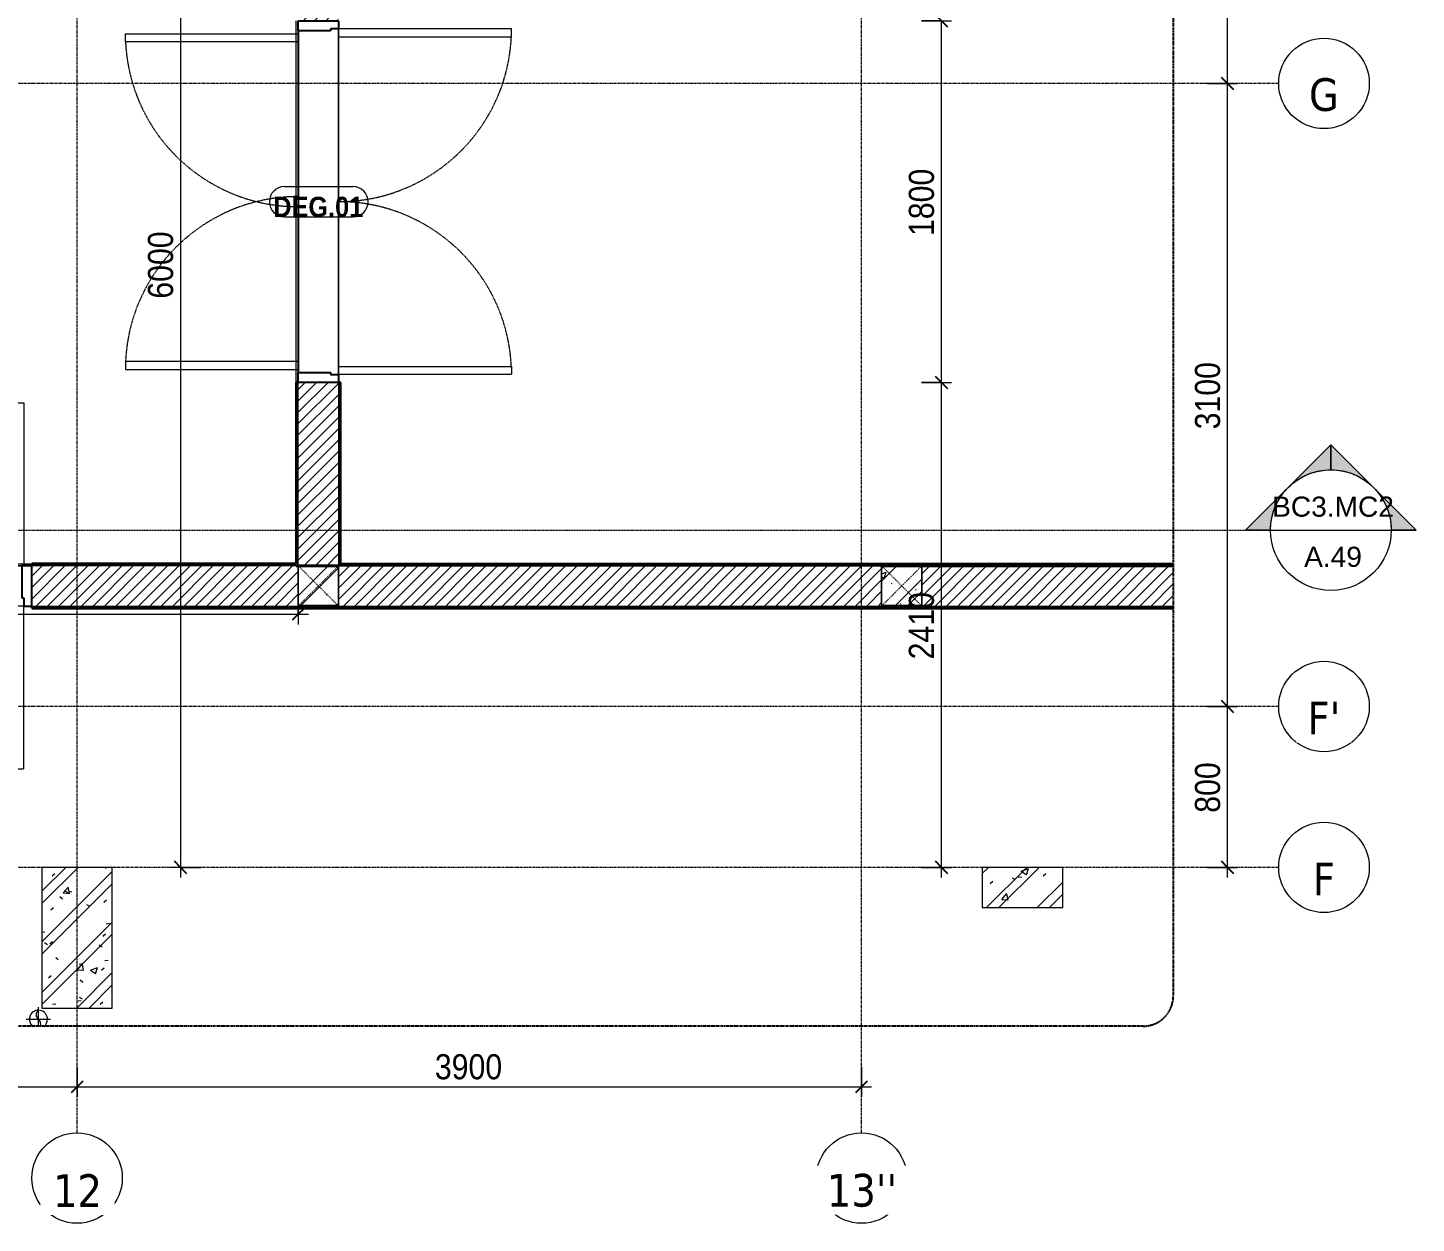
# Model space of a CAD drawing. Header units: millimetres. Extents: x 46644 to 147176, y -1287 to 53383.
# Drawn here: x 106707 to 113609, y 42766 to 48714 of the extents above; entities that cross this region are included whole.
import ezdxf

# ---------------------------------------------------------------- set-up
doc = ezdxf.new("R2010")
doc.units = ezdxf.units.MM
for name, pattern in [('Dash', [6, 3, -3]), ('Dash - Tight', [4.5, 3, -1.5]), ('Dash Dot 3_16_', [7.9375, 4.7625, -1.5875, 0, -1.5875]), ('Grid Line', [22.225, 12.7, -3.175, 3.175, -3.175]), ('Hidden', [7.14375, 4.7625, -2.38125]), ('IMPORT-CENTER _3_', [10.16, 6.35, -1.27, 1.27, -1.27])]:
    doc.linetypes.add(name, pattern=pattern)
for name, color, linetype, lineweight in [('0-3', 130, 'Continuous', 5), ('A-ANNO-DIMS', 211, 'Continuous', 9), ('A-ANNO-DIMS-50', 211, 'Continuous', 9), ('A-DETL-GENF-1', 92, 'Dash - Tight', 18), ('A-DETL-GENF-2', 92, 'Hidden', 25), ('A-DOOR', 31, 'Continuous', 18), ('A-DOOR-FRAM', 31, 'Continuous', 25), ('A-DOOR-IDEN', 31, 'Continuous', 9), ('A-WALL', 113, 'Continuous', 18), ('A-WALL-3', 113, 'Continuous', 35), ('A-WALL-PATT-3', 111, 'Continuous', 18), ('G-ANNO-SYMB', 111, 'Continuous', 9), ('G-ANNO-SYMB-1', 111, 'Dash Dot 3_16_', 18), ('G-IMPT', 8, 'Continuous', 18), ('G-IMPT-1', 8, 'Continuous', 25), ('G-IMPT-2', 8, 'IMPORT-CENTER _3_', 18), ('I-WALL-3', 2, 'Continuous', 35), ('M-EQPM', 50, 'Continuous', 18), ('S-COLS', 52, 'Continuous', 18), ('S-COLS-1', 9, 'Continuous', 18), ('S-COLS-2', 52, 'Dash', 18), ('S-COLS-3', 52, 'Continuous', 35), ('S-COLS-HDLN', 52, 'Dash', 18), ('S-GRID-1', 1, 'Grid Line', 9), ('S-GRID-IDEN', 1, 'Continuous', 9)]:
    doc.layers.add(name, color=color, linetype=linetype, lineweight=lineweight)
doc.styles.add('Arial_4', font='arial.ttf', dxfattribs={"height": 100})
doc.styles.add('Arial_B', font='arialbd.ttf', dxfattribs={"width": 0.9, "height": 100})
doc.styles.add('Tahoma_B', font='tahomabd.ttf', dxfattribs={"height": 162.5})
doc.styles.add('UTM Avo', font='', dxfattribs={"width": 0.9, "height": 125})
doc.styles.get('UTM Avo').set_extended_font_data('UTM Avo')
doc.dimstyles.new('1_Dim_chi_tiet_2_5', dxfattribs={"dimscale": 304.8, "dimtxt": 124.912619, "dimasz": 0.19685, "dimexe": 0.164042, "dimexo": 0.0625, "dimgap": 0.016404, "dimtad": 1, "dimdec": 0, "dimrnd": 5, "dimzin": 0, "dimdsep": 46, "dimtxsty": 'UTM Avo', "dimblk1": 'OBLIQUE', "dimblk2": 'OBLIQUE', "dimsah": 1, "dimcen": 0.09, "dimdle": 0.164042, "dimazin": 0, "dimtfac": 1, "dimtdec": 4, "dimtix": 1, "dimtmove": 0, "dimatfit": 3, "dimfxl": 0.328084, "dimfxlon": 1, "dimtvp": 1, "dimtolj": 1, "dimtzin": 0, "dimarcsym": 2})
pattern_1 = [(45, (0, 0), (-125.72359, 125.72359), []), (45, (0, 190.5), (-125.72359, 125.72359), [])]
pattern_2 = [(50, (0, 0), (364.3679, -31.8783), [38.1, -419.1]), (355, (0, 0), (-70.4859, 382.1133), [30.48, -335.28]), (100.451, (30.36, -2.66), (293.885, 350.2334), [32.38, -356.18]), (46.184, (0, 101.6), (542.1585, -84.0858), [57.15, -628.65]), (96.636, (45.2, 94.6), (474.805, 494.8554), [48.57, -534.27]), (351.184, (0, 101.6), (474.8102, 494.85), [45.72, -502.92]), (21, (50.8, 76.2), (303.2285, -204.53046), [38.1, -419.1]), (326, (50.8, 76.2), (123.6039, 368.376), [30.48, -335.28]), (71.451, (76.07, 59.16), (426.8341, 163.8427), [32.38, -356.18]), (37.5, (0, 0), (6.17665, 169.11015), [16.764, -314.452, 16.764, -323.596, -336.55]), (37.5, (0, 0), (6.17665, 169.11015), [-671.576, 16.764, -319.786]), (7.5, (0, 0), (133.63888, 200.3615), [16.764, -177.292, 16.764, -306.832, -128.27]), (7.5, (0, 0), (133.63888, 200.3615), [-517.652, 16.764, -111.506]), (327.5, (-113.28, 0), (271.18182, -11.45836), [16.764, -110.236, 16.764, -379.476, -525.78]), (327.5, (-113.28, 0), (271.18182, -11.45836), [-523.24, 16.764, -509.016]), (317.5, (-164.08, 0), (296.2585, 50.85285), [16.764, -148.336, 16.764, -246.38, -373.38]), (317.5, (-164.08, 0), (296.2585, 50.85285), [-428.244, 16.764, -356.616])]
pattern_3 = [(45, (-1201.043, 0), (-28.284271, 28.284271), [])]
pattern_4 = [(45, (-1201.043, 0), (-26.516504, 26.516504), [])]
pattern_5 = [(50, (-1201.04, 0), (364.3679, -31.8783), [38.1, -419.1]), (355, (-1201.04, 0), (-70.4859, 382.1133), [30.48, -335.28]), (100.451, (-1170.68, -2.66), (293.885, 350.2334), [32.38, -356.18]), (46.184, (-1201.04, 101.6), (542.1585, -84.0858), [57.15, -628.65]), (96.636, (-1155.86, 94.6), (474.805, 494.8554), [48.57, -534.27]), (351.184, (-1201.04, 101.6), (474.8102, 494.85), [45.72, -502.92]), (21, (-1150.24, 76.2), (303.2285, -204.53046), [38.1, -419.1]), (326, (-1150.24, 76.2), (123.6039, 368.376), [30.48, -335.28]), (71.451, (-1124.97, 59.16), (426.8341, 163.8427), [32.38, -356.18]), (37.5, (-1201.04, 0), (6.17665, 169.11015), [3.353, -327.863, 3.353, -337.007, -336.55]), (37.5, (-1201.04, 0), (6.17665, 169.11015), [-671.576, 3.353, -333.197]), (7.5, (-1201.04, 0), (133.63888, 200.3615), [3.353, -190.703, 3.353, -320.243, -128.27]), (7.5, (-1201.04, 0), (133.63888, 200.3615), [-517.652, 3.353, -124.917]), (327.5, (-1314.33, 0), (271.18182, -11.45836), [3.353, -123.647, 3.353, -392.887, -525.78]), (327.5, (-1314.33, 0), (271.18182, -11.45836), [-523.24, 3.353, -522.427]), (317.5, (-1365.13, 0), (296.2585, 50.85285), [3.353, -161.747, 3.353, -259.791, -373.38]), (317.5, (-1365.13, 0), (296.2585, 50.85285), [-428.244, 3.353, -370.027]), (45, (-1201.04, 0), (-125.72359, 125.72359), []), (45, (-1201.04, 190.5), (-125.72359, 125.72359), [])]

# ---------------------------------------------------------------- blocks, each defined once
blk = doc.blocks.new('NCV_TKTC_KET CAU_rvt-4-TKCS_SẢNH - BẬC CẤP 3 - MẶT BẰNG')
at = {"layer": 'S-COLS-1'}
h = blk.add_hatch(dxfattribs=at)
h.set_pattern_fill('FP_2', color=256, style=0, pattern_type=2)
h.set_pattern_definition(pattern_1)
h.paths.add_polyline_path([(108327.6, 43836.9), (108327.6, 44536.9), (107977.6, 44536.9), (107977.6, 43836.9)])
h = blk.add_hatch(dxfattribs=at)
h.set_pattern_fill('FP_3', color=256, style=0, pattern_type=2)
h.set_pattern_definition(pattern_2)
h.paths.add_polyline_path([(108327.6, 43836.9), (108327.6, 44536.9), (107977.6, 44536.9), (107977.6, 43836.9)])
h = blk.add_hatch(dxfattribs=at)
h.set_pattern_fill('FP_2', color=256, style=0, pattern_type=2)
h.set_pattern_definition(pattern_1)
h.paths.add_polyline_path([(113052.6, 44336.9), (113052.6, 44536.9), (112652.6, 44536.9), (112652.6, 44336.9)])
h = blk.add_hatch(dxfattribs=at)
h.set_pattern_fill('FP_3', color=256, style=0, pattern_type=2)
h.set_pattern_definition(pattern_2)
h.paths.add_polyline_path([(113052.6, 44336.9), (113052.6, 44536.9), (112652.6, 44536.9), (112652.6, 44336.9)])
at = {"layer": 'S-COLS'}
for p, q in [((108327.6, 44536.9), (107977.6, 44536.9)), ((107977.6, 44536.9), (107977.6, 43836.9)), ((108327.6, 43836.9), (108327.6, 44536.9)), ((112652.6, 44536.9), (112652.6, 44336.9)), ((113052.6, 44536.9), (112652.6, 44536.9)), ((113052.6, 44336.9), (113052.6, 44536.9)), ((112652.6, 44336.9), (113052.6, 44336.9)), ((107977.6, 43836.9), (108327.6, 43836.9))]:
    blk.add_line(p, q, dxfattribs=at)
blk = doc.blocks.new('FD_07 - FD_07-1700x2200-CỬA ĐI 2 CÁNH-910693-TKCS_SẢNH - BẬC CẤP 3 - MẶT BẰNG')
at = {"layer": 'A-DETL-GENF-1'}
for p, q in [((-810, 910), (-810, 100)), ((-770, 910), (-810, 910)), ((-770, 100), (-770, 910)), ((770, 100), (770, 910)), ((770, 910), (810, 910)), ((810, 910), (810, 100)), ((-810, 100), (-770, 100)), ((810, 100), (770, 100)), ((-810, -910), (-810, -100)), ((-810, -100), (-770, -100)), ((-770, -100), (-770, -910)), ((810, -100), (770, -100)), ((770, -100), (770, -910)), ((810, -910), (810, -100)), ((-770, -910), (-810, -910)), ((770, -910), (810, -910))]:
    blk.add_line(p, q, dxfattribs=at)
for centre, start, end in [((-810, 100), 0, 87.16943), ((810, 100), 92.83057, 180), ((-810, -100), 272.83057, 360), ((810, -100), 180, 267.16943)]:
    blk.add_arc(centre, 810, start, end, dxfattribs=at)
at = {"layer": 'A-DOOR'}
for p, q in [((-810, 100), (810, 100)), ((800, -100), (-800, -100))]:
    blk.add_line(p, q, dxfattribs=at)
at = {"layer": 'A-DOOR-FRAM'}
for p, q in [((-810, 100), (-850, 100)), ((-850, 100), (-850, -100)), ((-810, 60), (-810, 100)), ((850, 100), (810, 100)), ((810, 100), (810, 60)), ((850, -100), (850, 100)), ((-800, 60), (-810, 60)), ((-800, -100), (-800, 60)), ((810, 60), (800, 60)), ((800, 60), (800, -100)), ((-850, -100), (-800, -100)), ((800, -100), (850, -100))]:
    blk.add_line(p, q, dxfattribs=at)
blk = doc.blocks.new('FD_07 - DIG_01-1800x2200-CỬA ĐI 2 CÁNH 2-2150809-TKCS_SẢNH - BẬC CẤP 3 - MẶT BẰNG')
at = {"layer": 'A-DETL-GENF-1'}
for p, q in [((-835, 960), (-835, 100)), ((-795, 960), (-835, 960)), ((-795, 100), (-795, 960)), ((795, 100), (795, 960)), ((795, 960), (835, 960)), ((835, 960), (835, 100)), ((-835, 100), (-795, 100)), ((835, 100), (795, 100)), ((-860, -960), (-860, -100)), ((-860, -100), (-820, -100)), ((-820, -100), (-820, -960)), ((860, -100), (820, -100)), ((820, -100), (820, -960)), ((860, -960), (860, -100)), ((-820, -960), (-860, -960)), ((820, -960), (860, -960))]:
    blk.add_line(p, q, dxfattribs=at)
for centre, start, end in [((-835, 100), 0, 87.33412), ((835, 100), 92.66588, 180), ((-860, -100), 272.66588, 360), ((860, -100), 180, 267.33412)]:
    blk.add_arc(centre, 860, start, end, dxfattribs=at)
at = {"layer": 'A-DOOR'}
for p, q in [((850, 100), (-850, 100)), ((-860, -100), (860, -100))]:
    blk.add_line(p, q, dxfattribs=at)
at = {"layer": 'A-DOOR-FRAM'}
for p, q in [((-900, 100), (-850, 100)), ((-900, -100), (-900, 100)), ((-850, 100), (-850, -60)), ((850, 100), (900, 100)), ((850, -60), (850, 100)), ((900, 100), (900, -100)), ((-850, -60), (-860, -60)), ((-860, -60), (-860, -100)), ((860, -60), (850, -60)), ((860, -100), (860, -60)), ((-860, -100), (-900, -100)), ((900, -100), (860, -100))]:
    blk.add_line(p, q, dxfattribs=at)
blk = doc.blocks.new('TKTC_XREF_251221_MB TANG 1 - TKTC_XREF_260130_MB TANG 1_dwg_$cc-V60-TKCS_SẢNH - BẬC CẤP 3 - MẶT BẰNG')
at = {"layer": 'G-IMPT'}
for centre, radius, start, end in [((0, 0), 0.5, 360, 233.02801), ((0, 0), 0.5, 90, 230.42322), ((0.188, 0.25), 0.313, 126.8699, 233.1301), ((-0.188, -0.25), 0.313, 333.89695, 53.1301), ((0, 0), 0.5, 306.37288, 360)]:
    blk.add_arc(centre, radius, start, end, dxfattribs=at)
at = {"layer": 'G-IMPT-2'}
for p, q in [((-0.673, 0), (0.673, 0)), ((0, -0.381), (0, 0.673))]:
    blk.add_line(p, q, dxfattribs=at)
blk = doc.blocks.new('TKTC_XREF_251221_MB TANG 1 - TKTC_XREF_260130_MB TANG 1_dwg-4202109-TKCS_SẢNH - BẬC CẤP 3 - MẶT BẰNG')
at = {"layer": 'G-IMPT-1'}
blk.add_line((-93899, -352648), (-93899, -354348), dxfattribs=at)
at = {"xscale": 90.00000000005114, "yscale": 90.00000000005114, "zscale": 90.00000000005114, "rotation": 0.304717521727566}
blk.add_blockref('TKTC_XREF_251221_MB TANG 1 - TKTC_XREF_260130_MB TANG 1_dwg_$cc-V60-TKCS_SẢNH - BẬC CẤP 3 - MẶT BẰNG', (-95191, -357565.4), dxfattribs=at)
blk = doc.blocks.new('TKTC_XREF_251221_MB TANG 1 - TKTC_XREF_251221_MB TANG 1-2038492-TKCS_SẢNH - BẬC CẤP 3 - MẶT BẰNG')
blk.add_blockref('TKTC_XREF_251221_MB TANG 1 - TKTC_XREF_260130_MB TANG 1_dwg-4202109-TKCS_SẢNH - BẬC CẤP 3 - MẶT BẰNG', (169499.1, 384109.7))
blk = doc.blocks.new('G1_SOF - BO TRU - 200x200-3050151-TKCS_SẢNH - BẬC CẤP 3 - MẶT BẰNG')
at = {"layer": 'S-COLS-HDLN'}
for p, q in [((-100, 100), (100, -100)), ((100, 100), (-100, -100))]:
    blk.add_line(p, q, dxfattribs=at)
blk = doc.blocks.new('BORDER VIEW - BORDER VIEW-2196717-TKCS_SẢNH - BẬC CẤP 3 - MẶT BẰNG')
at = {"layer": 'A-DETL-GENF-2'}
for p, q in [((14805, 8508.1), (14805, 150)), ((14655, 0), (150, 0))]:
    blk.add_line(p, q, dxfattribs=at)
blk.add_arc((14655, 150), 150, 270, 0, dxfattribs=at)
blk = doc.blocks.new('Grid - M_Grid Head - Circle-353313-TKCS_SẢNH - BẬC CẤP 3 - MẶT BẰNG')
at = {"layer": 'S-GRID-IDEN'}
blk.add_circle((0, 0), 4.5, dxfattribs=at)
blk = doc.blocks.new('Section - M_Section Head - Filled-352373-TKCS_SẢNH - BẬC CẤP 3 - MẶT BẰNG')
at = {"layer": 'G-ANNO-SYMB'}
h = blk.add_hatch(color=256, dxfattribs=at)
edge = h.paths.add_edge_path()
edge.add_line((-6, 8.49), (-6, 6))
edge.add_arc((-6, 0), 6, 90, 135)
edge.add_line((-10.24, 4.24), (-6, 8.49))
h = blk.add_hatch(color=256, dxfattribs=at)
edge = h.paths.add_edge_path()
edge.add_line((-6, 8.49), (-1.76, 4.24))
edge.add_arc((-6, 0), 6, 45, 90)
edge.add_line((-6, 6), (-6, 8.49))
h = blk.add_hatch(color=256, dxfattribs=at)
edge = h.paths.add_edge_path()
edge.add_line((-14.49, 0), (-10.24, 4.24))
edge.add_arc((-6, 0), 6, 135, 180)
edge.add_line((-12, 0), (-14.49, 0))
h = blk.add_hatch(color=256, dxfattribs=at)
edge = h.paths.add_edge_path()
edge.add_line((2.49, 0), (0, 0))
edge.add_arc((-6, 0), 6, 360, 405)
edge.add_line((-1.76, 4.24), (2.49, 0))
for p, q in [((-6, 8.49), (-14.49, 0)), ((-6, 8.49), (-10.24, 4.24)), ((-6, 8.49), (2.49, 0)), ((-6, 6), (-6, 8.49)), ((-6, 8.49), (-6, 6)), ((-1.76, 4.24), (-6, 8.49)), ((-10.24, 4.24), (-14.49, 0)), ((2.49, 0), (-1.76, 4.24)), ((-14.49, 0), (-12, 0)), ((0, 0), (2.49, 0)), ((-12, 0), (-14.49, 0)), ((0, 0), (2.49, 0))]:
    blk.add_line(p, q, dxfattribs=at)
for start, end in [(360, 180), (90, 135), (45, 90), (135, 180), (360, 45), (180, 360)]:
    blk.add_arc((-6, 0), 6, start, end, dxfattribs=at)
blk = doc.blocks.new('STN_Door Tag - STN_Door Tag-1788670-TKCS_SẢNH - BẬC CẤP 3 - MẶT BẰNG')
at = {"layer": 'A-DOOR-IDEN'}
for p, q in [((-3.37, 1.49), (3.43, 1.49)), ((-3.37, -1.52), (3.43, -1.52))]:
    blk.add_line(p, q, dxfattribs=at)
for centre, start, end in [((-3.37, -0.01), 90, 270), ((3.43, -0.01), 270, 90)]:
    blk.add_arc(centre, 1.51, start, end, dxfattribs=at)
blk = doc.blocks.new('DIMBLOCK30-TKCS_SẢNH - BẬC CẤP 3 - MẶT BẰNG')
at = {"layer": 'A-ANNO-DIMS-50'}
for p, q in [((111149.1, 46948.6), (111299.1, 46948.6)), ((111249.1, 46948.6), (111149.1, 46948.6)), ((111249.1, 44486.9), (111249.1, 46948.6)), ((111149.1, 44536.9), (111299.1, 44536.9)), ((111249.1, 44536.9), (111149.1, 44536.9))]:
    blk.add_line(p, q, dxfattribs=at)
at = {"layer": 'A-ANNO-DIMS-50', "lineweight": 25}
for p, q in [((111249.1, 46948.6), (111219.1, 46978.6)), ((111249.1, 46948.6), (111279.1, 46918.6)), ((111249.1, 44536.9), (111219.1, 44566.9)), ((111249.1, 44536.9), (111279.1, 44506.9))]:
    blk.add_line(p, q, dxfattribs=at)
at = {"layer": 'A-ANNO-DIMS-50', "color": 0, "insert": (111086.7, 45571.6), "char_height": 125, "width": 410.824, "attachment_point": 1, "rotation": 90, "line_spacing_factor": 1.110334, "style": 'UTM Avo'}
blk.add_mtext('2410', dxfattribs=at)
blk = doc.blocks.new('_Oblique')
at = {"color": 0, "linetype": 'ByBlock', "lineweight": -2}
blk.add_line((-0.5, -0.5), (0.5, 0.5), dxfattribs=at)
blk = doc.blocks.new('DIMBLOCK31-TKCS_SẢNH - BẬC CẤP 3 - MẶT BẰNG')
at = {"layer": 'A-ANNO-DIMS-50'}
for p, q in [((111149.1, 48748.6), (111299.1, 48748.6)), ((111249.1, 48748.6), (111149.1, 48748.6)), ((111249.1, 46948.6), (111249.1, 48748.6)), ((111149.1, 46948.6), (111299.1, 46948.6)), ((111249.1, 46948.6), (111149.1, 46948.6))]:
    blk.add_line(p, q, dxfattribs=at)
at = {"layer": 'A-ANNO-DIMS-50', "lineweight": 25}
for p, q in [((111249.1, 48748.6), (111219.1, 48778.6)), ((111249.1, 48748.6), (111279.1, 48718.6)), ((111249.1, 46948.6), (111219.1, 46978.6)), ((111249.1, 46948.6), (111279.1, 46918.6))]:
    blk.add_line(p, q, dxfattribs=at)
at = {"layer": 'A-ANNO-DIMS-50', "color": 0, "insert": (111086.7, 47677.5), "char_height": 125, "width": 410.824, "attachment_point": 1, "rotation": 90, "line_spacing_factor": 1.110334, "style": 'UTM Avo'}
blk.add_mtext('1800', dxfattribs=at)
blk = doc.blocks.new('DIMBLOCK33-TKCS_SẢNH - BẬC CẤP 3 - MẶT BẰNG')
at = {"layer": 'A-ANNO-DIMS-50'}
for p, q in [((98566.5, 45895.8), (98566.5, 45745.8)), ((98566.5, 45795.8), (98566.5, 45895.8)), ((108051.6, 45895.8), (108051.6, 45745.8)), ((108051.6, 45795.8), (108051.6, 45895.8)), ((98516.5, 45795.8), (108101.6, 45795.8))]:
    blk.add_line(p, q, dxfattribs=at)
at = {"layer": 'A-ANNO-DIMS-50', "lineweight": 25}
for p, q in [((98566.5, 45795.8), (98536.5, 45765.8)), ((98566.5, 45795.8), (98596.5, 45825.8)), ((108051.6, 45795.8), (108021.6, 45765.8)), ((108051.6, 45795.8), (108081.6, 45825.8))]:
    blk.add_line(p, q, dxfattribs=at)
at = {"layer": 'A-ANNO-DIMS-50', "color": 0, "insert": (103137.9, 45958.2), "char_height": 125, "width": 410.824, "attachment_point": 1, "line_spacing_factor": 1.110334, "style": 'UTM Avo'}
blk.add_mtext('9485', dxfattribs=at)
blk = doc.blocks.new('DIMBLOCK35-TKCS_SẢNH - BẬC CẤP 3 - MẶT BẰNG')
at = {"layer": 'A-ANNO-DIMS-50'}
for p, q in [((107566.2, 50536.9), (107416.2, 50536.9)), ((107466.2, 50586.9), (107466.2, 44486.9)), ((107466.2, 50536.9), (107566.2, 50536.9)), ((107566.2, 44536.9), (107416.2, 44536.9)), ((107466.2, 44536.9), (107566.2, 44536.9))]:
    blk.add_line(p, q, dxfattribs=at)
at = {"layer": 'A-ANNO-DIMS-50', "lineweight": 25}
for p, q in [((107466.2, 50536.9), (107436.2, 50566.9)), ((107466.2, 50536.9), (107496.2, 50506.9)), ((107466.2, 44536.9), (107436.2, 44566.9)), ((107466.2, 44536.9), (107496.2, 44506.9))]:
    blk.add_line(p, q, dxfattribs=at)
at = {"layer": 'A-ANNO-DIMS-50', "color": 0, "insert": (107303.8, 47365.8), "char_height": 125, "width": 410.824, "attachment_point": 1, "rotation": 90, "line_spacing_factor": 1.110334, "style": 'UTM Avo'}
blk.add_mtext('6000', dxfattribs=at)
blk = doc.blocks.new('DIMBLOCK37-TKCS_SẢNH - BẬC CẤP 3 - MẶT BẰNG')
at = {"layer": 'A-ANNO-DIMS-50'}
for p, q in [((104751.5, 43545.1), (104751.5, 43395.1)), ((104751.5, 43445.1), (104751.5, 43545.1)), ((106951.5, 43545.1), (106951.5, 43395.1)), ((106951.5, 43445.1), (106951.5, 43545.1)), ((104751.5, 43445.1), (106951.5, 43445.1))]:
    blk.add_line(p, q, dxfattribs=at)
at = {"layer": 'A-ANNO-DIMS-50', "lineweight": 25}
for p, q in [((104751.5, 43445.1), (104721.5, 43415.1)), ((104751.5, 43445.1), (104781.5, 43475.1)), ((106951.5, 43445.1), (106921.5, 43415.1)), ((106951.5, 43445.1), (106981.5, 43475.1))]:
    blk.add_line(p, q, dxfattribs=at)
at = {"layer": 'A-ANNO-DIMS-50', "color": 0, "insert": (105680.3, 43607.5), "char_height": 125, "width": 410.824, "attachment_point": 1, "line_spacing_factor": 1.110334, "style": 'UTM Avo'}
blk.add_mtext('2200', dxfattribs=at)
blk = doc.blocks.new('DIMBLOCK38-TKCS_SẢNH - BẬC CẤP 3 - MẶT BẰNG')
at = {"layer": 'A-ANNO-DIMS-50'}
for p, q in [((106951.5, 43545.1), (106951.5, 43395.1)), ((106951.5, 43445.1), (106951.5, 43545.1)), ((110851.6, 43545.1), (110851.6, 43395.1)), ((110851.6, 43445.1), (110851.6, 43545.1)), ((106951.5, 43445.1), (110901.6, 43445.1))]:
    blk.add_line(p, q, dxfattribs=at)
at = {"layer": 'A-ANNO-DIMS-50', "lineweight": 25}
for p, q in [((106951.5, 43445.1), (106921.5, 43415.1)), ((106951.5, 43445.1), (106981.5, 43475.1)), ((110851.6, 43445.1), (110821.6, 43415.1)), ((110851.6, 43445.1), (110881.6, 43475.1))]:
    blk.add_line(p, q, dxfattribs=at)
at = {"layer": 'A-ANNO-DIMS-50', "color": 0, "insert": (108730.4, 43607.5), "char_height": 125, "width": 410.824, "attachment_point": 1, "line_spacing_factor": 1.110334, "style": 'UTM Avo'}
blk.add_mtext('3900', dxfattribs=at)
blk = doc.blocks.new('DIMBLOCK39-TKCS_SẢNH - BẬC CẤP 3 - MẶT BẰNG')
at = {"layer": 'A-ANNO-DIMS-50', "lineweight": 25}
for p, q in [((112671.5, 45336.9), (112641.5, 45366.9)), ((112671.5, 45336.9), (112701.5, 45306.9)), ((112671.5, 44536.9), (112641.5, 44566.9)), ((112671.5, 44536.9), (112701.5, 44506.9))]:
    blk.add_line(p, q, dxfattribs=at)
at = {"layer": 'A-ANNO-DIMS-50'}
for p, q in [((112571.5, 45336.9), (112721.5, 45336.9)), ((112671.5, 45336.9), (112571.5, 45336.9)), ((112671.5, 44486.9), (112671.5, 45336.9)), ((112571.5, 44536.9), (112721.5, 44536.9)), ((112671.5, 44536.9), (112571.5, 44536.9))]:
    blk.add_line(p, q, dxfattribs=at)
at = {"layer": 'A-ANNO-DIMS-50', "color": 0, "insert": (112509.1, 44808.6), "char_height": 125, "width": 308.118, "attachment_point": 1, "rotation": 90, "line_spacing_factor": 1.110334, "style": 'UTM Avo'}
blk.add_mtext('800', dxfattribs=at)
blk = doc.blocks.new('DIMBLOCK40-TKCS_SẢNH - BẬC CẤP 3 - MẶT BẰNG')
at = {"layer": 'A-ANNO-DIMS-50', "lineweight": 25}
for p, q in [((112671.5, 48436.9), (112641.5, 48466.9)), ((112671.5, 48436.9), (112701.5, 48406.9)), ((112671.5, 45336.9), (112641.5, 45366.9)), ((112671.5, 45336.9), (112701.5, 45306.9))]:
    blk.add_line(p, q, dxfattribs=at)
at = {"layer": 'A-ANNO-DIMS-50'}
for p, q in [((112571.5, 48436.9), (112721.5, 48436.9)), ((112671.5, 48436.9), (112571.5, 48436.9)), ((112671.5, 45336.9), (112671.5, 48436.9)), ((112571.5, 45336.9), (112721.5, 45336.9)), ((112671.5, 45336.9), (112571.5, 45336.9))]:
    blk.add_line(p, q, dxfattribs=at)
at = {"layer": 'A-ANNO-DIMS-50', "color": 0, "insert": (112509.1, 46715.8), "char_height": 125, "width": 410.824, "attachment_point": 1, "rotation": 90, "line_spacing_factor": 1.110334, "style": 'UTM Avo'}
blk.add_mtext('3100', dxfattribs=at)
blk = doc.blocks.new('DIMBLOCK41-TKCS_SẢNH - BẬC CẤP 3 - MẶT BẰNG')
at = {"layer": 'A-ANNO-DIMS-50'}
for p, q in [((112571.5, 51436.9), (112721.5, 51436.9)), ((112671.5, 51436.9), (112571.5, 51436.9)), ((112671.5, 48436.9), (112671.5, 51486.9)), ((112571.5, 48436.9), (112721.5, 48436.9)), ((112671.5, 48436.9), (112571.5, 48436.9))]:
    blk.add_line(p, q, dxfattribs=at)
at = {"layer": 'A-ANNO-DIMS-50', "lineweight": 25}
for p, q in [((112671.5, 51436.9), (112641.5, 51466.9)), ((112671.5, 51436.9), (112701.5, 51406.9)), ((112671.5, 48436.9), (112641.5, 48466.9)), ((112671.5, 48436.9), (112701.5, 48406.9))]:
    blk.add_line(p, q, dxfattribs=at)
at = {"layer": 'A-ANNO-DIMS-50', "color": 0, "insert": (112509.1, 49765.8), "char_height": 125, "width": 410.824, "attachment_point": 1, "rotation": 90, "line_spacing_factor": 1.110334, "style": 'UTM Avo'}
blk.add_mtext('3000', dxfattribs=at)

msp = doc.modelspace()

# ---------------------------------------------------------------- hatches: boundary and pattern name
at = {"layer": 'A-WALL-PATT-3'}
h = msp.add_hatch(dxfattribs=at)
h.set_pattern_fill('FP_1', color=256, style=0, pattern_type=2)
h.set_pattern_definition(pattern_3)
h.paths.add_polyline_path([(108251.6, 46036.9), (108251.6, 46948.6), (108051.6, 46948.6), (108051.6, 46036.9)])
h.paths.add_polyline_path([(108051.6, 48748.6), (108251.6, 48748.6), (108251.6, 50361.9), (108051.6, 50361.9)])
h = msp.add_hatch(dxfattribs=at)
h.set_pattern_fill('FP_4', color=256, style=0, pattern_type=2)
h.set_pattern_definition(pattern_4)
h.paths.add_polyline_path([(108251.6, 46046.9), (108261.6, 46046.9), (108261.6, 46948.6), (108251.6, 46948.6)])
h.paths.add_polyline_path([(108261.6, 48748.6), (108261.6, 50361.9), (108251.6, 50361.9), (108251.6, 48748.6)])
h = msp.add_hatch(dxfattribs=at)
h.set_pattern_fill('FP_4', color=256, style=0, pattern_type=2)
h.set_pattern_definition(pattern_4)
h.paths.add_polyline_path([(112401.5, 46036.9), (112401.5, 46046.9), (108251.6, 46046.9), (108251.6, 46036.9), (110951.6, 46036.9)])
h = msp.add_hatch(dxfattribs=at)
h.set_pattern_fill('FP_1', color=256, style=0, pattern_type=2)
h.set_pattern_definition(pattern_3)
h.paths.add_polyline_path([(112401.5, 45836.9), (112401.5, 46036.9), (111151.6, 46036.9), (111151.6, 45836.9)])
h.paths.add_polyline_path([(110951.6, 45836.9), (110951.6, 46036.9), (108251.6, 46036.9), (108251.6, 45836.9), (108725, 45836.9)])
h.paths.add_polyline_path([(108051.6, 45836.9), (108051.6, 46036.9), (106726.5, 46036.9), (106726.5, 45836.9)])
h.paths.add_polyline_path([(105012.7, 45836.9), (105026.5, 45836.9), (105026.5, 46036.9), (103826.5, 46036.9), (103826.5, 45836.9)])
h = msp.add_hatch(dxfattribs=at)
h.set_pattern_fill('FP_4', color=256, style=0, pattern_type=2)
h.set_pattern_definition(pattern_4)
h.paths.add_polyline_path([(112401.5, 45826.9), (112401.5, 45836.9), (106726.5, 45836.9), (106726.5, 45826.9), (108725, 45826.9)])
h.paths.add_polyline_path([(103836.5, 45826.9), (105026.5, 45826.9), (105026.5, 45836.9), (103826.5, 45836.9), (103826.5, 45826.9)])
at = {"layer": 'S-COLS-1'}
h = msp.add_hatch(dxfattribs=at)
h.set_pattern_fill('FP_6', color=256, style=0, pattern_type=2)
h.set_pattern_definition(pattern_5)
h.paths.add_polyline_path([(108251.6, 45836.9), (108251.6, 46036.9), (108051.6, 46036.9), (108051.6, 45836.9)])
h = msp.add_hatch(dxfattribs=at)
h.set_pattern_fill('FP_6', color=256, style=0, pattern_type=2)
h.set_pattern_definition(pattern_5)
h.paths.add_polyline_path([(108251.6, 45836.9), (108251.6, 46036.9), (108051.6, 46036.9), (108051.6, 45836.9)])
h = msp.add_hatch(dxfattribs=at)
h.set_pattern_fill('FP_6', color=256, style=0, pattern_type=2)
h.set_pattern_definition(pattern_5)
h.paths.add_polyline_path([(111151.6, 45836.9), (111151.6, 46036.9), (110951.6, 46036.9), (110951.6, 45836.9)])
h = msp.add_hatch(dxfattribs=at)
h.set_pattern_fill('FP_6', color=256, style=0, pattern_type=2)
h.set_pattern_definition(pattern_5)
h.paths.add_polyline_path([(111151.6, 45836.9), (111151.6, 46036.9), (110951.6, 46036.9), (110951.6, 45836.9)])

# ---------------------------------------------------------------- linework, layer by layer
at = {"layer": 'A-WALL'}
for p, q in [((108041.6, 46948.6), (108041.6, 48748.6)), ((108251.6, 48708.6), (108251.6, 46988.6)), ((108051.6, 45836.9), (108051.6, 46948.6)), ((108251.6, 46948.6), (108251.6, 45836.9)), ((105026.5, 46046.9), (106726.5, 46046.9)), ((108041.6, 46036.9), (106726.5, 46036.9)), ((110951.6, 46036.9), (108251.6, 46036.9)), ((108251.6, 46036.9), (110951.6, 46036.9)), ((110951.6, 45836.9), (110951.6, 46036.9)), ((111151.6, 46036.9), (111151.6, 45836.9)), ((106726.5, 45836.9), (108051.6, 45836.9)), ((108251.6, 45836.9), (110951.6, 45836.9)), ((111151.6, 45836.9), (112401.5, 45836.9))]:
    msp.add_line(p, q, dxfattribs=at)
at = {"layer": 'A-WALL-3'}
for p, q in [((108041.6, 46948.6), (108041.6, 46046.9)), ((108051.6, 46948.6), (108041.6, 46948.6)), ((108041.6, 46046.9), (106726.5, 46046.9)), ((106726.5, 46046.9), (106726.5, 46036.9)), ((108041.6, 46036.9), (108251.6, 46036.9)), ((108051.6, 46036.9), (108041.6, 46036.9)), ((112401.5, 46036.9), (111151.6, 46036.9))]:
    msp.add_line(p, q, dxfattribs=at)
at = {"layer": 'G-ANNO-SYMB'}
msp.add_line((112885.1, 46214.6), (113485.1, 46214.6), dxfattribs=at)
at = {"layer": 'G-ANNO-SYMB-1'}
msp.add_line((97196.1, 46214.6), (112885.1, 46214.6), dxfattribs=at)
at = {"layer": 'I-WALL-3'}
for p, q in [((108261.6, 46948.6), (108251.6, 46948.6)), ((108261.6, 46046.9), (108261.6, 46948.6)), ((108251.6, 46046.9), (112401.5, 46046.9)), ((110951.6, 46036.9), (112401.5, 46036.9)), ((106726.5, 45836.9), (106726.5, 45826.9)), ((108251.6, 45836.9), (108051.6, 45836.9)), ((111151.6, 45836.9), (110951.6, 45836.9)), ((106726.5, 45826.9), (112401.5, 45826.9))]:
    msp.add_line(p, q, dxfattribs=at)
at = {"layer": 'S-COLS'}
for p, q in [((108051.6, 46036.9), (108051.6, 45836.9)), ((108251.6, 45836.9), (108251.6, 46036.9)), ((110951.6, 46036.9), (110951.6, 45836.9)), ((111151.6, 45836.9), (111151.6, 46036.9))]:
    msp.add_line(p, q, dxfattribs=at)
at = {"layer": 'S-COLS-3'}
for p, q in [((108251.6, 46036.9), (108051.6, 46036.9)), ((111151.6, 46036.9), (110951.6, 46036.9)), ((108051.6, 45836.9), (108251.6, 45836.9)), ((110951.6, 45836.9), (111151.6, 45836.9))]:
    msp.add_line(p, q, dxfattribs=at)
at = {"layer": 'S-GRID-1'}
for p, q in [((106951.5, 44466.4), (106951.5, 51578.6)), ((110851.6, 44466.4), (110851.6, 51578.6)), ((111675.8, 48436.9), (98315.6, 48436.9)), ((112925.8, 48436.9), (111675.8, 48436.9)), ((111675.8, 45336.9), (98315.6, 45336.9)), ((112925.8, 45336.9), (111675.8, 45336.9)), ((111675.8, 44536.9), (98315.6, 44536.9)), ((112925.8, 44536.9), (111675.8, 44536.9)), ((106951.5, 43216.4), (106951.5, 44466.4)), ((110851.6, 43216.4), (110851.6, 44466.4))]:
    msp.add_line(p, q, dxfattribs=at)

# ---------------------------------------------------------------- block references
at = {"layer": '0-3'}
msp.add_blockref('NCV_TKTC_KET CAU_rvt-4-TKCS_SẢNH - BẬC CẤP 3 - MẶT BẰNG', (-1201, 0), dxfattribs=at)
at = {"layer": 'A-DETL-GENF-1'}
msp.add_blockref('BORDER VIEW - BORDER VIEW-2196717-TKCS_SẢNH - BẬC CẤP 3 - MẶT BẰNG', (97596.5, 43746.9), dxfattribs=at)
at = {"layer": 'A-DOOR'}
for name, p, rotation in [('FD_07 - DIG_01-1800x2200-CỬA ĐI 2 CÁNH 2-2150809-TKCS_SẢNH - BẬC CẤP 3 - MẶT BẰNG', (108151.6, 47848.6), 90.00000000000007), ('FD_07 - FD_07-1700x2200-CỬA ĐI 2 CÁNH-910693-TKCS_SẢNH - BẬC CẤP 3 - MẶT BẰNG', (105876.5, 45936.9), 180)]:
    msp.add_blockref(name, p, dxfattribs=dict(at, rotation=rotation))
at = {"layer": 'A-DOOR-IDEN', "xscale": 49.99999999999998, "yscale": 49.99999999999998, "zscale": 49.99999999999998}
msp.add_blockref('STN_Door Tag - STN_Door Tag-1788670-TKCS_SẢNH - BẬC CẤP 3 - MẶT BẰNG', (108151.6, 47848.6), dxfattribs=at)
at = {"layer": 'G-ANNO-SYMB', "extrusion": (0, 0, -1), "xscale": 49.99999999999998, "yscale": 49.99999999999998, "zscale": 49.99999999999998}
msp.add_blockref('Section - M_Section Head - Filled-352373-TKCS_SẢNH - BẬC CẤP 3 - MẶT BẰNG', (-112885.1, 46214.6), dxfattribs=at)
at = {"layer": 'M-EQPM'}
msp.add_blockref('TKTC_XREF_251221_MB TANG 1 - TKTC_XREF_251221_MB TANG 1-2038492-TKCS_SẢNH - BẬC CẤP 3 - MẶT BẰNG', (32451.5, 17236.9), dxfattribs=at)
at = {"layer": 'S-COLS-2'}
for p in [(108151.6, 45936.9), (111051.6, 45936.9)]:
    msp.add_blockref('G1_SOF - BO TRU - 200x200-3050151-TKCS_SẢNH - BẬC CẤP 3 - MẶT BẰNG', p, dxfattribs=at)
at = {"layer": 'S-GRID-IDEN', "xscale": 49.99999999999998, "yscale": 49.99999999999998, "zscale": 49.99999999999998, "rotation": 89.99999999999982}
for p in [(113150.8, 48436.9), (113150.8, 45336.9), (113150.8, 44536.9)]:
    msp.add_blockref('Grid - M_Grid Head - Circle-353313-TKCS_SẢNH - BẬC CẤP 3 - MẶT BẰNG', p, dxfattribs=at)
at = {"layer": 'S-GRID-IDEN', "xscale": 49.99999999999998, "yscale": 49.99999999999998, "zscale": 49.99999999999998}
for p in [(106951.5, 42991.4), (110851.6, 42991.4)]:
    msp.add_blockref('Grid - M_Grid Head - Circle-353313-TKCS_SẢNH - BẬC CẤP 3 - MẶT BẰNG', p, dxfattribs=at)

# ---------------------------------------------------------------- texts
at = {"layer": 'A-DOOR-IDEN', "insert": (108150.6, 47822), "char_height": 100, "width": 458.55, "attachment_point": 5, "line_spacing_factor": 0.936439, "style": 'Arial_B'}
msp.add_mtext('\\pt2.25,4.5,6.75,9,11.25,13.5,15.75,18,20.25,22.5,24.75,27,29.25,31.5,33.75,36,38.25,40.5,42.75,45,47.25,49.5,51.75,54,56.25,58.5,60.75,63,65.25,67.5,69.75,72;DEG.01', dxfattribs=at)
at = {"layer": 'G-ANNO-SYMB', "char_height": 100, "attachment_point": 5, "line_spacing_factor": 0.936439, "style": 'Arial_4'}
for s, insert, width in [('\\pt635,1270,1905,2540,3175,3810,4445,5080,5715,6350,6985,7620,8255,8890,9525,10160,10795,11430,12065,12700,13335,13970,14605,15240,15875,16510,17145,17780,18415,19050,19685,20320;BC3.MC2', (113195.7, 46330.6), 618.5), ('\\pt635,1270,1905,2540,3175,3810,4445,5080,5715,6350,6985,7620,8255,8890,9525,10160,10795,11430,12065,12700,13335,13970,14605,15240,15875,16510,17145,17780,18415,19050,19685,20320;A.49', (113195.7, 46081.1), 297.5)]:
    msp.add_mtext(s, dxfattribs=dict(at, insert=insert, width=width))

# ---------------------------------------------------------------- dimensions: what is measured, and where the dimension line sits
at = {"layer": 'A-ANNO-DIMS'}
for base, p1, p2, override, picture, middle in [((112671.5, 51436.9), (112571.5, 48436.9), (112571.5, 51436.9), {"dimpost": '<>', "dimfxl": 3000}, 'DIMBLOCK41-TKCS_SẢNH - BẬC CẤP 3 - MẶT BẰNG', (112601.8, 49936.9)), ((107466.2, 44536.9), (107566.2, 50536.9), (107566.2, 44536.9), {"dimpost": '<>', "dimfxl": 6000}, 'DIMBLOCK35-TKCS_SẢNH - BẬC CẤP 3 - MẶT BẰNG', (107396.5, 47536.9)), ((111249.1, 48748.6), (111149.1, 46948.6), (111149.1, 48748.6), {"dimpost": '<>', "dimfxl": 1800}, 'DIMBLOCK31-TKCS_SẢNH - BẬC CẤP 3 - MẶT BẰNG', (111179.4, 47848.6)), ((112671.5, 48436.9), (112571.5, 45336.9), (112571.5, 48436.9), {"dimpost": '<>', "dimfxl": 3100}, 'DIMBLOCK40-TKCS_SẢNH - BẬC CẤP 3 - MẶT BẰNG', (112601.8, 46886.9)), ((111249.1, 46948.6), (111149.1, 44536.9), (111149.1, 46948.6), {"dimpost": '<>', "dimfxl": 2411.698685}, 'DIMBLOCK30-TKCS_SẢNH - BẬC CẤP 3 - MẶT BẰNG', (111179.4, 45742.8)), ((112671.5, 45336.9), (112571.5, 44536.9), (112571.5, 45336.9), {"dimpost": '<>', "dimfxl": 800}, 'DIMBLOCK39-TKCS_SẢNH - BẬC CẤP 3 - MẶT BẰNG', (112601.8, 44936.9))]:
    dim = msp.add_linear_dim(base=base, p1=p1, p2=p2, angle=90, dimstyle='1_Dim_chi_tiet_2_5', override=override, dxfattribs=at)
    dim.commit()
    dim.dimension.update_dxf_attribs({"geometry": picture, "text_midpoint": middle})
for base, p1, p2, override, picture, middle in [((108051.6, 45795.8), (98566.5, 45895.8), (108051.6, 45895.8), {"dimpost": '<>', "dimfxl": 9485.071331}, 'DIMBLOCK33-TKCS_SẢNH - BẬC CẤP 3 - MẶT BẰNG', (103309.1, 45865.5)), ((106951.5, 43445.1), (104751.5, 43545.1), (106951.5, 43545.1), {"dimpost": '<>', "dimfxl": 2200}, 'DIMBLOCK37-TKCS_SẢNH - BẬC CẤP 3 - MẶT BẰNG', (105851.5, 43514.8)), ((110851.6, 43445.1), (106951.5, 43545.1), (110851.6, 43545.1), {"dimpost": '<>', "dimfxl": 3900.071331}, 'DIMBLOCK38-TKCS_SẢNH - BẬC CẤP 3 - MẶT BẰNG', (108901.6, 43514.8))]:
    dim = msp.add_linear_dim(base=base, p1=p1, p2=p2, dimstyle='1_Dim_chi_tiet_2_5', override=override, dxfattribs=at)
    dim.commit()
    dim.dimension.update_dxf_attribs({"geometry": picture, "text_midpoint": middle})

# ---------------------------------------------------------------- next in the draw order: texts
at = {"layer": 'S-GRID-IDEN', "char_height": 162.5, "attachment_point": 5, "line_spacing_factor": 0.996129, "style": 'Tahoma_B', "bg_fill": 3, "box_fill_scale": 1.25, "bg_fill_color": 256, "bg_fill_true_color": 13158600, "bg_fill_transparency": 0}
for s, insert, width in [('\\pt634.99962,1269.99925,1905.0005,2540.00013,3174.99975,3809.99937,4445.00062,5080.00025,5714.99987,6349.9995,6985.00075,7620.00037,8255,8889.99962,9524.99925,10160.0005,10795.00013,11429.99975,12064.99938,12700.00063,13335.00025,13969.99988,14604.9995,15240.00075,15875.00038,16510,17144.99963,17779.99925,18415.0005,19050.00013,19684.99975,20319.99938;G', (113150.6, 48379.7), 168.5), ("\\pt634.99962,1269.99925,1905.0005,2540.00013,3174.99975,3809.99937,4445.00062,5080.00025,5714.99987,6349.9995,6985.00075,7620.00037,8255,8889.99962,9524.99925,10160.0005,10795.00013,11429.99975,12064.99938,12700.00063,13335.00025,13969.99988,14604.9995,15240.00075,15875.00038,16510,17144.99963,17779.99925,18415.0005,19050.00013,19684.99975,20319.99938;F'", (113150.4, 45279.7), 192), ('\\pt634.99962,1269.99925,1905.0005,2540.00013,3174.99975,3809.99937,4445.00062,5080.00025,5714.99987,6349.9995,6985.00075,7620.00037,8255,8889.99962,9524.99925,10160.0005,10795.00013,11429.99975,12064.99938,12700.00063,13335.00025,13969.99988,14604.9995,15240.00075,15875.00038,16510,17144.99963,17779.99925,18415.0005,19050.00013,19684.99975,20319.99938;F', (113150.4, 44479.7), 132.5), ('\\pt634.99962,1269.99925,1905.0005,2540.00013,3174.99975,3809.99937,4445.00062,5080.00025,5714.99987,6349.9995,6985.00075,7620.00037,8255,8889.99962,9524.99925,10160.0005,10795.00013,11429.99975,12064.99938,12700.00063,13335.00025,13969.99988,14604.9995,15240.00075,15875.00038,16510,17144.99963,17779.99925,18415.0005,19050.00013,19684.99975,20319.99938;12', (106953.6, 42929), 288), ("\\pt634.99962,1269.99925,1905.0005,2540.00013,3174.99975,3809.99937,4445.00062,5080.00025,5714.99987,6349.9995,6985.00075,7620.00037,8255,8889.99962,9524.99925,10160.0005,10795.00013,11429.99975,12064.99938,12700.00063,13335.00025,13969.99988,14604.9995,15240.00075,15875.00038,16510,17144.99963,17779.99925,18415.0005,19050.00013,19684.99975,20319.99938;13''", (110853.7, 42929), 407)]:
    msp.add_mtext(s, dxfattribs=dict(at, insert=insert, width=width))

doc.saveas('drawing.dxf')
